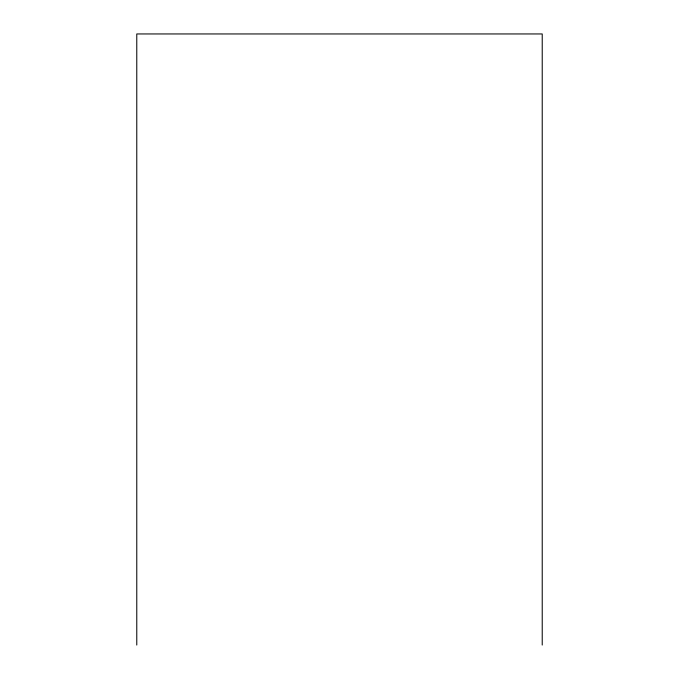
<?xml version="1.0" encoding="UTF-8"?>
<svg xmlns="http://www.w3.org/2000/svg" width="679" height="679" viewBox="0 0 679 679"><rect width="100%" height="100%" fill="white"/><g stroke="black" fill="none" stroke-linecap="round" stroke-linejoin="round"><path stroke-width="1.02" d="M542.224 645.05L542.224 33.95L136.776 33.95L136.776 645.05"/></g></svg>
